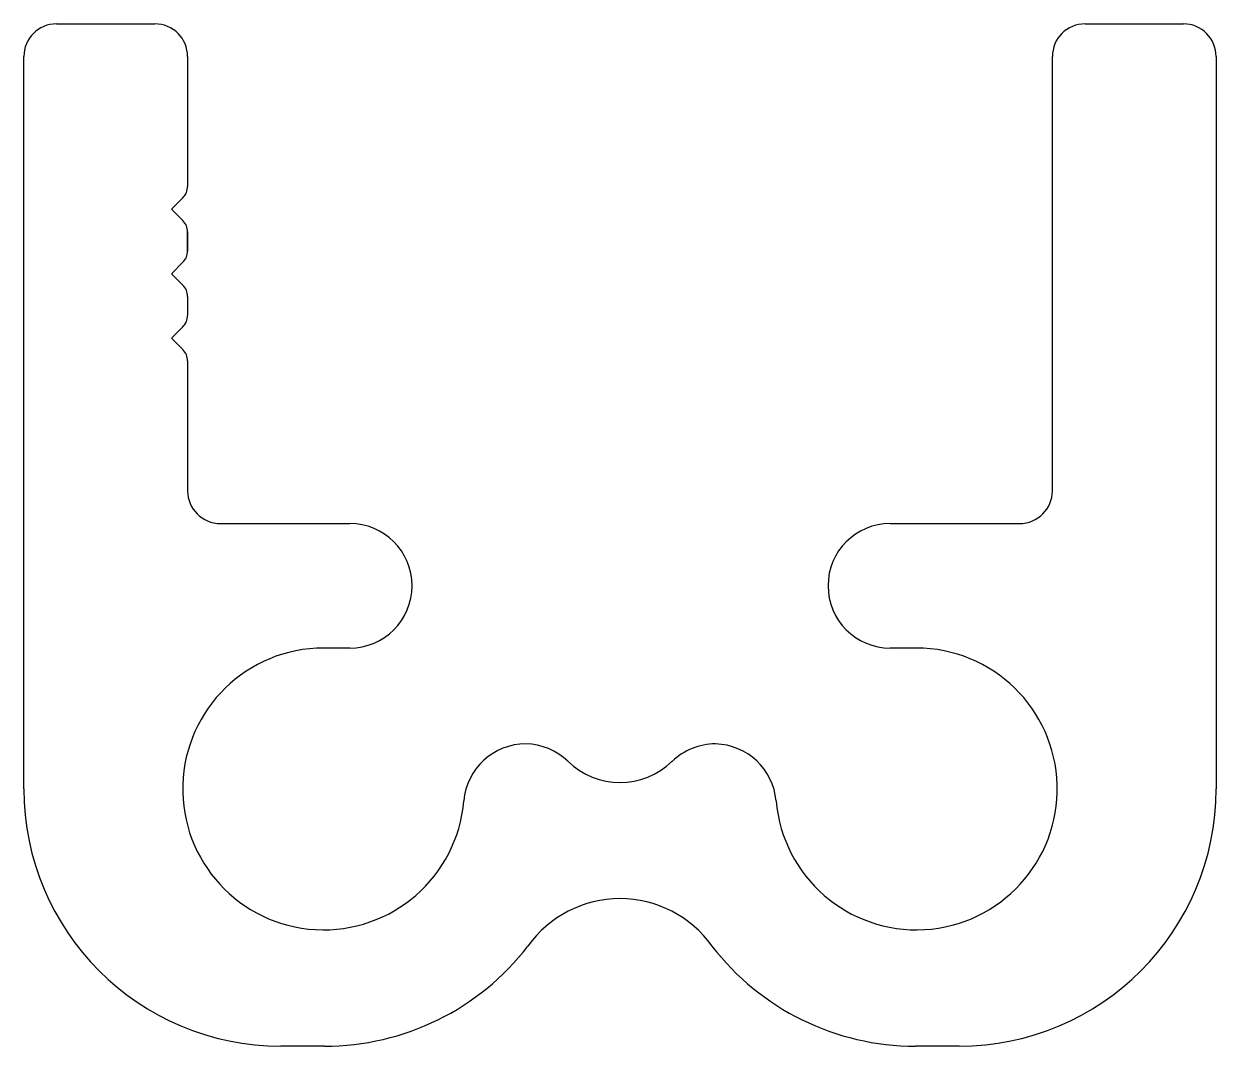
# Model space of a CAD drawing. Extents: x -9.3 to 9.2, y 2.3 to 18.2.
import ezdxf

# ---------------------------------------------------------------- set-up
doc = ezdxf.new("R2010")
doc.units = 0
doc.layers.get('0').update_dxf_attribs({"linetype": 'CONTINUOUS'})

msp = doc.modelspace()

# ---------------------------------------------------------------- linework, layer by layer
for p, q in [((-8.765, 18.169), (-7.241, 18.169)), ((7.186, 18.169), (8.71, 18.169)), ((-9.273, 6.307), (-9.273, 17.661)), ((-6.733, 17.661), (-6.733, 15.649)), ((6.678, 10.93), (6.678, 17.661)), ((9.218, 17.661), (9.218, 6.307)), ((-6.733, 15.649), (-6.733, 15.649)), ((-6.806, 15.472), (-6.977, 15.301)), ((-6.977, 15.29), (-6.806, 15.119)), ((-6.733, 14.942), (-6.733, 14.649)), ((-6.733, 14.649), (-6.733, 14.942)), ((-6.733, 14.942), (-6.733, 14.649)), ((-6.733, 14.649), (-6.733, 14.942)), ((-6.733, 14.942), (-6.733, 14.649)), ((-6.806, 14.472), (-6.977, 14.301)), ((-6.977, 14.29), (-6.806, 14.119)), ((-6.733, 13.942), (-6.733, 13.649)), ((-6.806, 13.472), (-6.977, 13.301)), ((-6.977, 13.29), (-6.806, 13.119)), ((-6.733, 12.942), (-6.733, 10.93)), ((-6.225, 10.422), (-5.222, 10.422)), ((-5.222, 10.422), (-4.218, 10.422)), ((4.164, 10.422), (5.167, 10.422)), ((5.167, 10.422), (6.17, 10.422)), ((-4.218, 8.492), (-4.625, 8.492)), ((4.57, 8.492), (4.164, 8.492)), ((-4.611, 2.319), (-5.285, 2.319)), ((5.231, 2.319), (4.556, 2.319))]:
    msp.add_line(p, q)
for centre, radius, start, end in [((-8.765, 17.661), 0.508, 90, 180), ((-7.241, 17.661), 0.508, 0, 90), ((7.186, 17.661), 0.508, 90, 180), ((8.71, 17.661), 0.508, 0, 90), ((-6.983, 15.649), 0.25, 315, 360), ((-6.972, 15.295), 0.008, 135, 225), ((-6.983, 14.942), 0.25, 0, 45), ((-6.983, 14.649), 0.25, 315, 360), ((-6.972, 14.295), 0.008, 135, 225), ((-6.983, 13.942), 0.25, 360, 45), ((-6.983, 13.649), 0.25, 315, 360), ((-6.972, 13.296), 0.008, 135, 225), ((-6.983, 12.942), 0.25, 0, 45), ((-6.225, 10.93), 0.508, 180, 270), ((6.17, 10.93), 0.508, 270, 360), ((-4.218, 9.457), 0.965, 270, 90), ((4.164, 9.457), 0.965, 90, 270), ((-4.625, 6.307), 2.184, 90, 355.1425), ((4.57, 6.307), 2.184, 184.8575, 90), ((-1.487, 6.041), 0.965, 89.9803, 175.1622), ((-1.508, 6.039), 0.967, 46.0939, 88.6976), ((1.453, 6.04), 0.965, 90, 133.9259), ((1.432, 6.04), 0.965, 4.8575, 88.7371), ((-0.027, 7.577), 1.168, 226.0741, 313.9259), ((-5.285, 6.307), 3.988, 180, 270), ((5.231, 6.307), 3.988, 270, 360), ((-0.027, 2.853), 1.753, 35.4909, 144.5091), ((-4.611, 6.307), 3.988, 270, 322.332), ((4.556, 6.307), 3.988, 217.668, 270)]:
    msp.add_arc(centre, radius, start, end)

doc.saveas('drawing.dxf')
